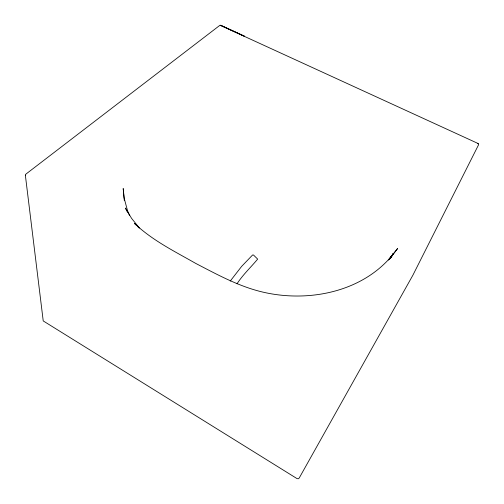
<?xml version="1.0" encoding="UTF-8"?>
<svg xmlns="http://www.w3.org/2000/svg" width="504" height="504" viewBox="0 0 504 504"><rect width="100%" height="100%" fill="white"/><g stroke="black" fill="none" stroke-linecap="round" stroke-linejoin="round"><path stroke-width="0.76" d="M391.306 257.027L393.177 253.619L389.542 258.987M391.129 257.311L393.177 253.619M230.246 281.081L241.637 266.389L252.592 254.986L253.493 255.005L257.657 259.106C251.068 267.089 242.802 274.768 237.031 283.796M389.611 258.968L397.574 248.548L388.382 260.089M388.849 259.547L391.255 256.536C360.94 292.055 309.16 302.211 265.01 292.591C240.282 287.236 218.005 274.97 195.747 263.422C174.56 251.32 152.246 240.364 134.429 223.36L136.004 224.904M137.586 226.447L139.161 227.997M139.255 227.839L131.576 218.364L125.427 208.076L127.474 212.165M129.572 215.586L127.562 210.823L124.104 197.952L123.197 188.528L124.331 200.661M25.345 175.121L43.224 320.928L296.944 478.561L298.198 478.8L299.162 478.101L412.915 275.146L478.68 144.572L477.704 143.325L220.028 25.2L25.931 174.094L25.345 175.121M220.985 25.389L220.469 25.25L244.409 36.187L220.985 25.389M478.088 143.608L477.685 143.344L478.088 143.608"/></g></svg>
